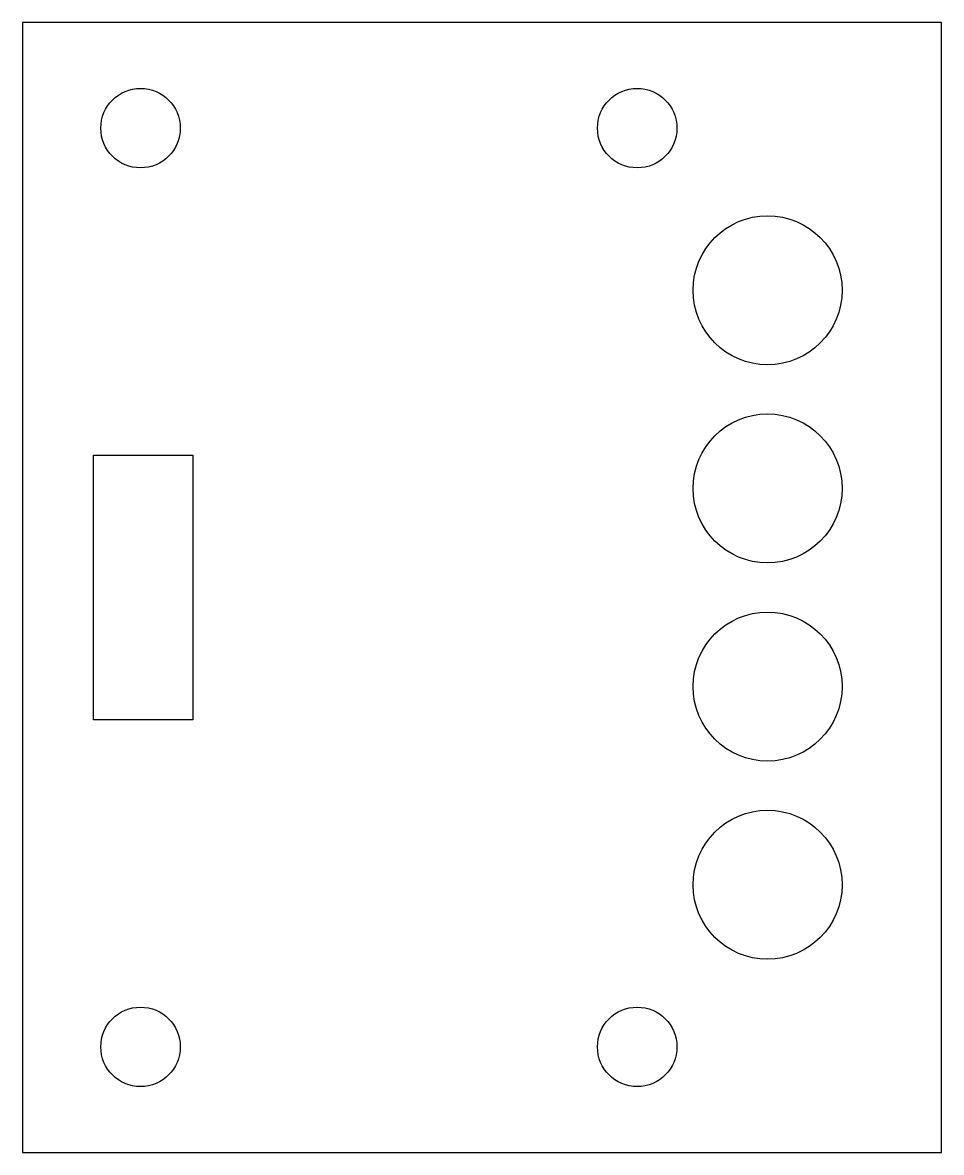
# Model space of a CAD drawing. Header units: millimetres. Extents: x -37 to 0, y 0 to 45.5.
import ezdxf

# ---------------------------------------------------------------- set-up
doc = ezdxf.new("R2010")
doc.units = ezdxf.units.MM
doc.layers.add('Shape2DView006', color=7, linetype='CONTINUOUS')

msp = doc.modelspace()

# ---------------------------------------------------------------- linework, layer by layer
at = {"layer": 'Shape2DView006'}
for p, q in [((0, 45.5), (-37, 45.5)), ((-37, 45.5), (-37, 0)), ((0, 0), (0, 45.5)), ((-34.14, 17.42), (-34.14, 28.08)), ((-34.14, 28.08), (-30.14, 28.08)), ((-30.14, 28.08), (-30.14, 17.42)), ((-30.14, 17.42), (-34.14, 17.42)), ((-37, 0), (0, 0))]:
    msp.add_line(p, q, dxfattribs=at)
for centre, radius in [((-32.25, 41.25), 1.6), ((-12.25, 41.25), 1.6), ((-7, 34.72), 3), ((-7, 26.74), 3), ((-7, 18.76), 3), ((-7, 10.78), 3), ((-32.25, 4.25), 1.6), ((-12.25, 4.25), 1.6)]:
    msp.add_circle(centre, radius, dxfattribs=at)

doc.saveas('drawing.dxf')
